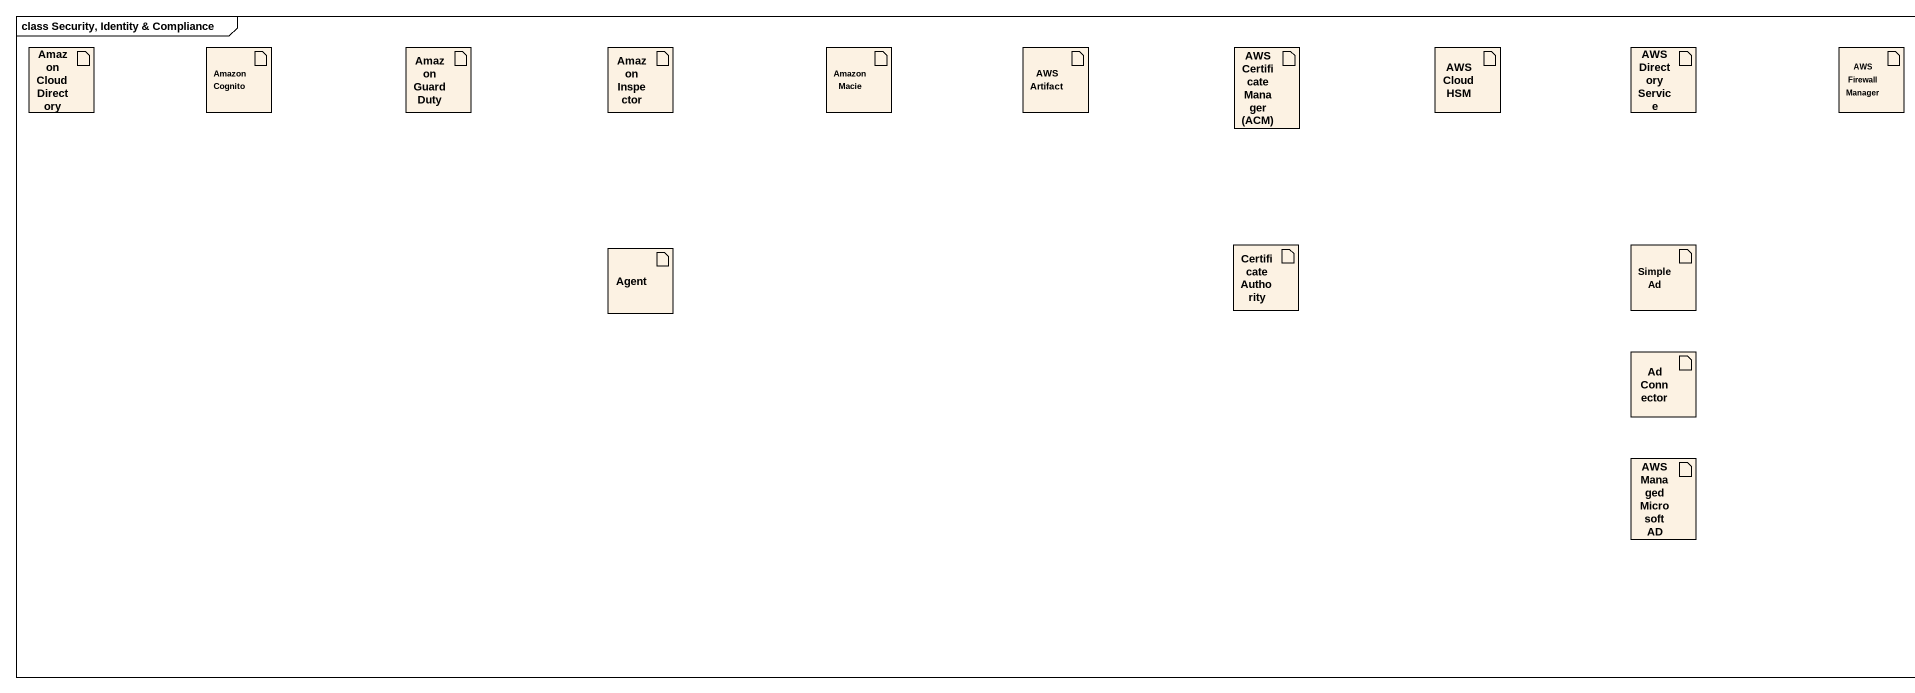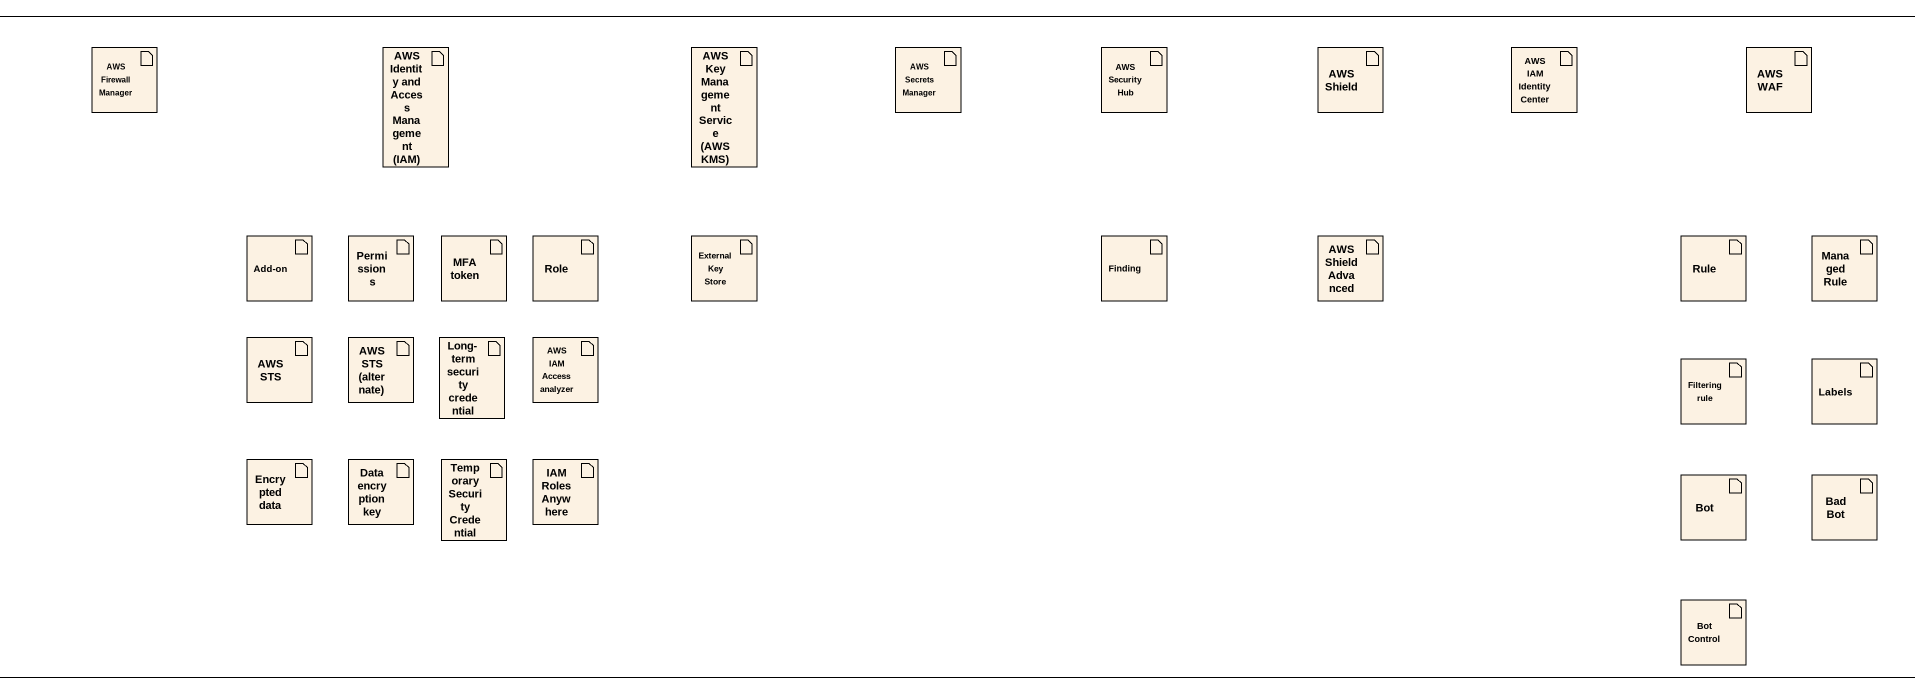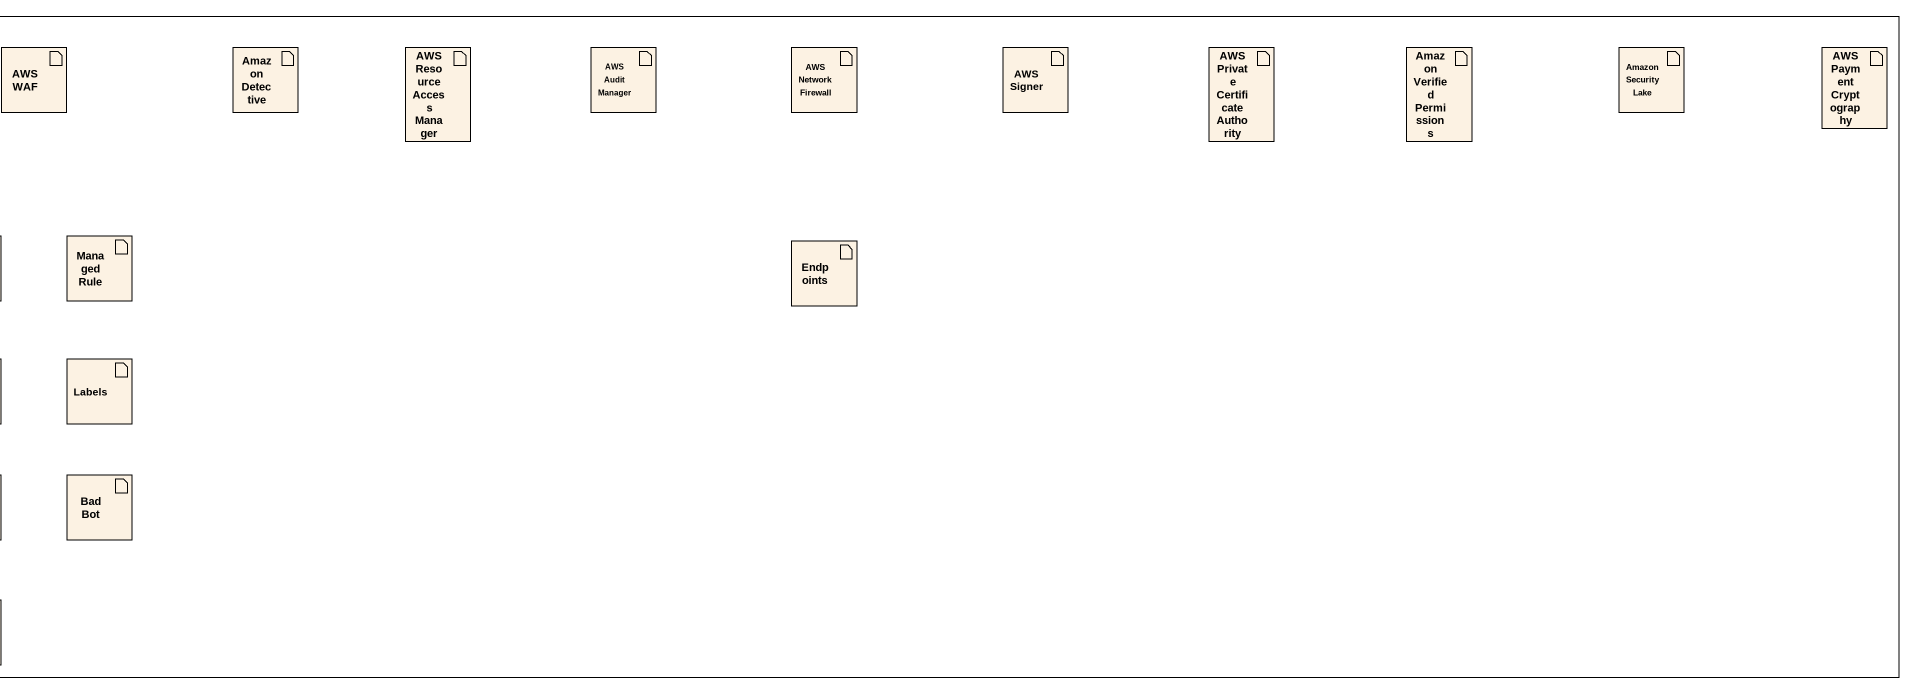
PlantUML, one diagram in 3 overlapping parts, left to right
@startuml
mainframe class Security, Identity & Compliance
artifact "Amazon Cloud Directory" as Amazon_Cloud_Directory
artifact "Amazon Cognito" as Amazon_Cognito
artifact "Amazon GuardDuty" as Amazon_GuardDuty
artifact "Amazon Inspector" as Amazon_Inspector
artifact "Amazon Macie" as Amazon_Macie
artifact "AWS Artifact" as AWS_Artifact
artifact "AWS Certificate Manager (ACM)" as AWS_Certificate_Manager_ACM
artifact "AWS CloudHSM" as AWS_CloudHSM
artifact "AWS Directory Service" as AWS_Directory_Service
artifact "AWS Firewall Manager" as AWS_Firewall_Manager
artifact "AWS Identity and Access Management (IAM)" as AWS_Identity_and_Access
artifact "AWS Key Management Service (AWS KMS)" as AWS_Key_Management_Service
artifact "AWS Secrets Manager" as AWS_Secrets_Manager
artifact "AWS Security Hub" as AWS_Security_Hub
artifact "AWS Shield" as AWS_Shield
artifact "AWS IAM Identity Center" as AWS_IAM_Identity_Center
artifact "AWS WAF" as AWS_WAF
artifact "Amazon Detective" as Amazon_Detective
artifact "AWS Resource Access Manager" as AWS_Resource_Access_Manager
artifact "AWS Audit Manager" as AWS_Audit_Manager
artifact "AWS Network Firewall" as AWS_Network_Firewall
artifact "AWS Signer" as AWS_Signer
artifact "AWS Private Certificate Authority" as AWS_Private_Certificate
artifact "Amazon Verified Permissions" as Amazon_Verified_Permissions
artifact "Amazon Security Lake" as Amazon_Security_Lake
artifact "AWS Payment Cryptography" as AWS_Payment_Cryptography
artifact "Agent" as Agent_
artifact "Certificate Authority" as Certificate_Authority
artifact "Simple Ad" as Simple_Ad
artifact "Add-on" as Add_on
artifact Permissions
artifact "MFA token" as MFA_token
artifact Role
artifact "External Key Store" as External_Key_Store
artifact Finding
artifact "AWS Shield Advanced" as AWS_Shield_Advanced
artifact Rule
artifact "Managed Rule" as Managed_Rule
artifact Endpoints
artifact "Ad Connector" as Ad_Connector
artifact "AWS STS" as AWS_STS
artifact "AWS STS (alternate)" as AWS_STS_alternate
artifact "Long-term security credential" as Long_term_security
artifact "AWS IAM Access analyzer" as AWS_IAM_Access_analyzer
artifact "Filtering rule" as Filtering_rule
artifact Labels
artifact "AWS Managed Microsoft AD" as AWS_Managed_Microsoft_AD
artifact "Encrypted data" as Encrypted_data
artifact "Data encryption key" as Data_encryption_key
artifact "Temporary Security Credential" as Temporary_Security
artifact "IAM Roles Anywhere" as IAM_Roles_Anywhere
artifact Bot
artifact "Bad Bot" as Bad_Bot
artifact "Bot Control" as Bot_Control
@enduml
